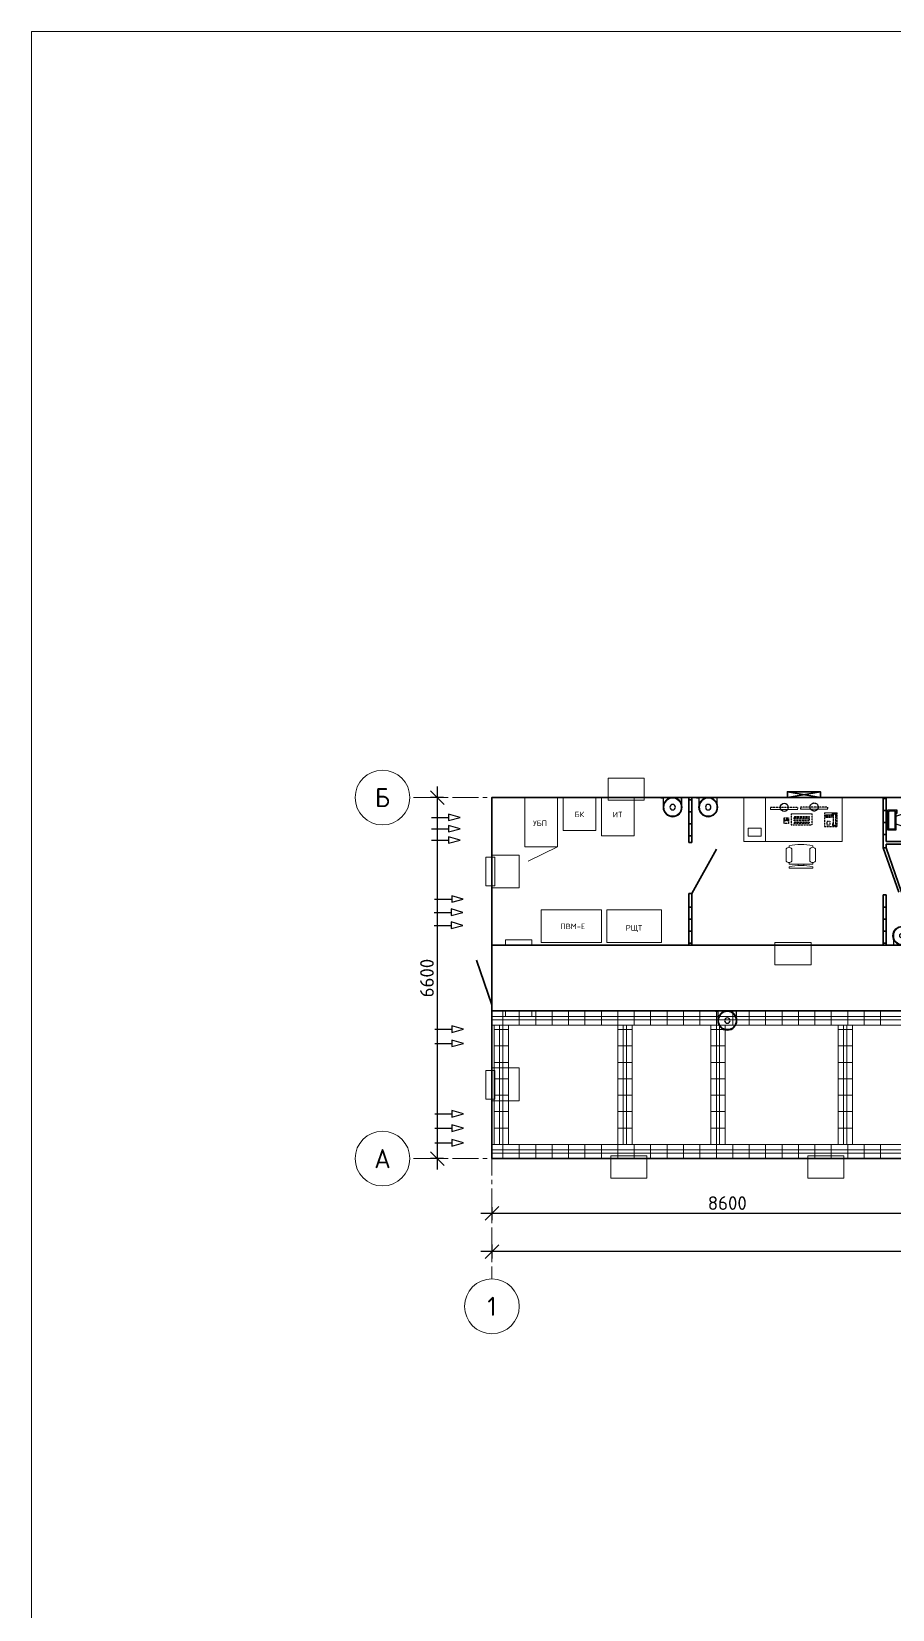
# Model space of a CAD drawing. Header units: millimetres. Extents: x 3795014 to 4300160, y 3869364 to 4016788.
# Drawn here: x 3866274 to 3882002, y 3898208 to 3927051 of the extents above; entities that cross this region are included whole.
import ezdxf
from ezdxf.enums import TextEntityAlignment as Align

# ---------------------------------------------------------------- set-up
doc = ezdxf.new("R2010")
doc.units = ezdxf.units.MM
doc.linetypes.add('DASHED', pattern=[0.75, 0.5, -0.25])
doc.linetypes.add('осевая2', pattern=[28.575, 19.05, -3.175, 3.175, -3.175])
doc.layers.get('Defpoints').update_dxf_attribs({"color": 3})
for name, color, linetype in [('gaz_Оборуд', 7, 'Continuous'), ('snaniv', 7, 'Continuous'), ('закладные', 7, 'Continuous'), ('Оборудование', 7, 'Continuous'), ('печать', 7, 'Continuous'), ('ТХ размеры', 7, 'Continuous')]:
    doc.layers.add(name, color=color, linetype=linetype)
for name, color, linetype, lineweight in [('второстепенные', 7, 'Continuous', 25), ('Дополнительная', 7, 'Continuous', 18), ('закладные размеры', 7, 'Continuous', 0), ('оси', 7, 'осевая2', 13), ('пластмас_коро', 7, 'Continuous', 40), ('размеры', 7, 'Continuous', 18)]:
    doc.layers.add(name, color=color, linetype=linetype, lineweight=lineweight)
doc.styles.add('GOST-2.304_Type-B', font='GOST Common.ttf')
doc.styles.add('ISOCPEUR', font='isocpeur.ttf')
doc.styles.add('ВНИПИТЕКСТ', font='isocpeui.ttf')
doc.styles.add('ГОСТ 2.304', font='isocpeur.ttf')
doc.dimstyles.new('СПДС$0', dxfattribs={"dimscale": 100, "dimtxt": 2.5, "dimasz": 2.5, "dimexe": 1.25, "dimexo": 0.004, "dimgap": 1, "dimtad": 1, "dimdec": 0, "dimtxsty": 'ВНИПИТЕКСТ', "dimblk": 'OBLIQUE', "dimcen": 0, "dimdle": 1.25, "dimclrd": 256, "dimclre": 256, "dimclrt": 256, "dimadec": 0, "dimazin": 2, "dimtfac": 1, "dimtdec": 0, "dimtmove": 1, "dimatfit": 3, "dimldrblk": 'NONE', "dimfxl": 1, "dimlwd": -1, "dimlwe": -1, "dimarcsym": 0})

# ---------------------------------------------------------------- blocks, each defined once
blk = doc.blocks.new('кондиционер')
at = {"layer": 'пластмас_коро', "color": 0, "lineweight": 0, "ltscale": 60}
blk.add_line((15336, 25908), (15996, 25908), dxfattribs=at)
blk.add_lwpolyline([(15336, 25958), (15996, 25958), (15996, 25553), (15336, 25553)], close=True, dxfattribs=at)
blk = doc.blocks.new('пожарка')
at = {"layer": 'gaz_Оборуд'}
for p, q in [((45351, 111425), (45351, 111423)), ((45351, 111423), (45399, 111423)), ((45376, 111427), (45376, 111420)), ((45399, 111250), (45399, 111423)), ((45401, 111250), (45401, 111425)), ((45731, 111250), (45731, 111425)), ((45781, 111423), (45733, 111423)), ((45733, 111250), (45733, 111423)), ((45756, 111427), (45756, 111420)), ((45781, 111425), (45781, 111423))]:
    blk.add_line(p, q, dxfattribs=at)
for radius in [175, 165, 50]:
    blk.add_circle((45566, 111250), radius, dxfattribs=at)
blk.add_arc((45566, 111250), 167, 180, 0, dxfattribs=at)
blk = doc.blocks.new('кресло')
at = {"linetype": 'Continuous', "lineweight": 0}
for p, q in [((7309, 9115), (7283, 9115)), ((7563, 9166), (7334, 9166)), ((7334, 9064), (7563, 9064)), ((7614, 9115), (7588, 9115)), ((7614, 9115), (7614, 8683)), ((7614, 8950), (7641, 8950)), ((7690, 9115), (7664, 9115)), ((7309, 8683), (7283, 8683)), ((7563, 8734), (7334, 8734)), ((7614, 8683), (7588, 8683)), ((7614, 8848), (7641, 8848)), ((7690, 8683), (7664, 8683)), ((7334, 8632), (7563, 8632))]:
    blk.add_line(p, q, dxfattribs=at)
for centre, radius, start, end in [((8188, 8899), 930, 166.5803, 193.4197), ((7372, 9115), 63.5, 126.8699, 233.1301), ((7525, 9115), 63.5, 306.8699, 53.1301), ((8569, 8899), 930, 166.5803, 193.4197), ((7372, 8683), 63.5, 126.8699, 233.1301), ((7525, 8683), 63.5, 306.8699, 53.1301)]:
    blk.add_arc(centre, radius, start, end, dxfattribs=at)
at = {"layer": 'пластмас_коро', "lineweight": 0, "ltscale": 60}
blk.add_line((7690, 8683), (7690, 9115), dxfattribs=at)
blk = doc.blocks.new('Toilet - top')
for p, q in [((-10, -8.5), (-8, -8.5)), ((-10, -9.5), (-10, -8.5)), ((-7, -9.5), (-10, -9.5)), ((-8, -8.5), (-8, -8)), ((-7, -8), (-7, -9.5)), ((-4, -8), (-6, -14)), ((4, -14), (-4, -14)), ((4, -8), (6, -14)), ((9.5, -6), (9.5, -2))]:
    blk.add_line(p, q)
blk.add_lwpolyline([(10.5, -8), (10.5, 0), (-10.5, 0), (-10.5, -8)], close=True)
for points in [[(-9.5, -2), (-9.5, -6)], [(8.5, -1), (-8.5, -1)], [(-8.5, -7), (8.5, -7)]]:
    blk.add_lwpolyline(points)
for centre, radius, start, end in [((-8.6, -1.9), 0.884, 81.8699, 188.1301), ((-8.6, -6.1), 0.884, 171.8699, 278.1301), ((3.5, -21.6), 12.2, 141.4691, 247.9714), ((4.2, -21.8), 11.3, 136.3677, 238.9468), ((-3.5, -21.6), 12.2, 292.0284, 38.5307), ((-4.2, -21.8), 11.3, 301.053, 43.6321), ((8.6, -1.9), 0.884, 351.8699, 98.1301), ((8.6, -6.1), 0.884, 261.8699, 8.1301), ((0, -27.9), 4, 245.7318, 294.2682), ((0, -29), 4, 254.8605, 285.1395)]:
    blk.add_arc(centre, radius, start, end)
blk = doc.blocks.new('A$Cd82c53b2')
at = {"lineweight": 30}
for p, q in [((2290, 7808), (10890, 7808)), ((2290, 7808), (2290, 5108)), ((5890, 6985), (5890, 7808)), ((5940, 6985), (5940, 7808)), ((9440, 7808), (9440, 6888)), ((9490, 7792), (9440, 7792)), ((9490, 7808), (9490, 7008)), ((5940, 7768), (5890, 7768)), ((5940, 7548), (5890, 7548)), ((9490, 7572), (9440, 7572)), ((5940, 7328), (5890, 7328)), ((9490, 7352), (9440, 7352)), ((5940, 7108), (5890, 7108)), ((5940, 6985), (5890, 6985)), ((9490, 7132), (9440, 7132)), ((9490, 7008), (9890, 7008)), ((9890, 6958), (9490, 6958)), ((9490, 6958), (9490, 6888)), ((5940, 6056), (6393, 6867)), ((9440, 6888), (9490, 6888)), ((9440, 6888), (9724, 6077)), ((9440, 6888), (9724, 6077)), ((9490, 6888), (9774, 6077)), ((9490, 6888), (9774, 6077)), ((5890, 5108), (5890, 6056)), ((5940, 6056), (5890, 6056)), ((5940, 5808), (5890, 5808)), ((5940, 5108), (5940, 6056)), ((9440, 6028), (9490, 6028)), ((9440, 6028), (9440, 5108)), ((9490, 5808), (9440, 5808)), ((9490, 6028), (9490, 5108)), ((5940, 5588), (5890, 5588)), ((9490, 5588), (9440, 5588)), ((5940, 5368), (5890, 5368)), ((9490, 5368), (9440, 5368)), ((2290, 5108), (10890, 5108)), ((5940, 5148), (5890, 5148)), ((9490, 5148), (9440, 5148)), ((2010, 4835), (2290, 4022)), ((2290, 3908), (2290, 1208))]:
    blk.add_line(p, q, dxfattribs=at)
at = {"lineweight": 0, "ltscale": 60}
for p, q in [((7881, 7590), (7381, 7590)), ((7759, 7513), (8140, 7513)), ((8426, 7596), (7926, 7596)), ((8369, 7532), (8598, 7532)), ((8509, 7519), (8515, 7519)), ((8515, 7519), (8579, 7519)), ((8528, 7506), (8566, 7506)), ((8579, 7519), (8585, 7519)), ((8382, 7494), (8496, 7494)), ((2290, 3908), (10890, 3908))]:
    blk.add_line(p, q, dxfattribs=at)
for p, q in [((7390, 1208), (7390, 1208)), ((7590, 1208), (7590, 1208)), ((7790, 1208), (7790, 1208))]:
    blk.add_line(p, q)
for points in [[(6890, 7808), (7290, 7808), (7290, 7008), (6890, 7008)], [(7290, 7008), (8690, 7008), (8690, 7808), (7290, 7808)], [(7209, 7103), (6971, 7103), (6971, 7247), (7209, 7247)]]:
    blk.add_lwpolyline(points, close=True, dxfattribs=at)
at = {"lineweight": 30}
blk.add_lwpolyline([(10890, 3908), (2290, 3908), (2290, 1208), (10890, 1208)], close=True, dxfattribs=at)
at = {"layer": 'Defpoints', "lineweight": -3}
for p, q in [((1709, 7446), (1497, 7507)), ((1497, 7507), (1497, 7387)), ((1185, 7446), (1497, 7446)), ((1185, 7239), (1497, 7239)), ((1497, 7387), (1709, 7446)), ((1709, 7239), (1497, 7300)), ((1497, 7300), (1497, 7180)), ((1497, 7180), (1709, 7239)), ((1185, 7032), (1497, 7032)), ((1709, 7032), (1497, 7093)), ((1497, 7093), (1497, 6973)), ((1497, 6973), (1709, 7032)), ((1243, 5953), (1555, 5953)), ((1760, 5710), (1548, 5772)), ((1548, 5771), (1548, 5651)), ((1767, 5953), (1555, 6015)), ((1555, 6014), (1555, 5894)), ((1555, 5895), (1767, 5953)), ((1236, 5710), (1548, 5710)), ((1548, 5652), (1760, 5710)), ((1760, 5473), (1548, 5534)), ((1548, 5533), (1548, 5413)), ((1236, 5473), (1548, 5473)), ((1548, 5414), (1760, 5473))]:
    blk.add_line(p, q, dxfattribs=at)
at = {"layer": 'Defpoints'}
for p, q in [((1245, 3575), (1558, 3575)), ((1769, 3575), (1558, 3637)), ((1558, 3637), (1558, 3517)), ((1558, 3517), (1769, 3575)), ((1245, 3315), (1558, 3315)), ((1769, 3315), (1558, 3376)), ((1558, 3376), (1558, 3256)), ((1558, 3256), (1769, 3315)), ((1245, 2025), (1558, 2025)), ((1769, 2025), (1558, 2087)), ((1558, 2087), (1558, 1967)), ((1558, 1967), (1769, 2025)), ((1245, 1763), (1558, 1763)), ((1769, 1763), (1558, 1825)), ((1558, 1825), (1558, 1705)), ((1558, 1705), (1769, 1763)), ((1245, 1495), (1558, 1495)), ((1769, 1495), (1558, 1557)), ((1558, 1557), (1558, 1437)), ((1558, 1437), (1769, 1495))]:
    blk.add_line(p, q, dxfattribs=at)
at = {"layer": 'gaz_Оборуд', "color": 1}
for p, q in [((7375, 1210), (7423, 1210)), ((7425, 1208), (7375, 1208)), ((7400, 1206), (7400, 1213)), ((7755, 1208), (7805, 1208)), ((7805, 1210), (7757, 1210)), ((7780, 1206), (7780, 1213))]:
    blk.add_line(p, q, dxfattribs=at)
at = {"layer": 'snaniv', "lineweight": 30}
blk.add_line((2290, 3909), (2290, 5108), dxfattribs=at)
at = {"layer": 'закладные размеры'}
for p, q in [((7381, 7630), (7381, 7590)), ((10890, 3908), (2290, 3908)), ((2290, 3648), (2290, 3908)), ((2290, 3808), (10890, 3808)), ((2490, 3648), (2490, 3908)), ((2790, 3648), (2790, 3908)), ((3090, 3648), (3090, 3908)), ((3390, 3648), (3390, 3908)), ((3390, 3648), (3390, 3908)), ((3690, 3648), (3690, 3908)), ((3990, 3648), (3990, 3908)), ((4290, 3648), (4290, 3908)), ((4590, 3648), (4590, 3908)), ((4890, 3648), (4890, 3908)), ((5190, 3648), (5190, 3908)), ((5190, 3648), (5190, 3908)), ((5490, 3648), (5490, 3908)), ((5790, 3648), (5790, 3908)), ((6090, 3648), (6090, 3908)), ((6390, 3648), (6390, 3908)), ((6690, 3648), (6690, 3908)), ((6990, 3648), (6990, 3908)), ((6990, 3648), (6990, 3908)), ((7290, 3648), (7290, 3908)), ((7590, 3648), (7590, 3908)), ((7890, 3648), (7890, 3908)), ((8190, 3648), (8190, 3908)), ((8490, 3648), (8490, 3908)), ((8790, 3648), (8790, 3908)), ((8790, 3648), (8790, 3908)), ((9090, 3648), (9090, 3908)), ((9390, 3648), (9390, 3908)), ((2290, 3748), (10890, 3748)), ((2290, 3648), (10890, 3648)), ((2330, 1468), (2330, 3648)), ((2330, 3648), (2590, 3648)), ((2590, 3568), (2330, 3568)), ((2430, 1468), (2430, 3648)), ((2490, 1208), (2490, 3648)), ((2490, 3648), (2490, 1468)), ((2590, 3648), (2590, 1468)), ((4580, 3648), (4840, 3648)), ((4590, 1468), (4590, 3648)), ((4850, 3568), (4590, 3568)), ((4690, 1468), (4690, 3648)), ((4750, 3648), (4750, 1468)), ((4850, 3648), (4850, 1468)), ((6285, 3648), (6545, 3648)), ((6290, 1468), (6290, 3648)), ((6550, 3568), (6290, 3568)), ((6390, 1468), (6390, 3648)), ((6450, 3648), (6450, 1468)), ((6550, 3648), (6550, 1468)), ((8615, 1468), (8615, 3648)), ((8615, 3648), (8875, 3648)), ((8875, 3568), (8615, 3568)), ((8715, 1468), (8715, 3648)), ((8775, 3648), (8775, 1468)), ((8875, 3648), (8875, 1468)), ((2590, 3268), (2330, 3268)), ((4850, 3268), (4590, 3268)), ((6550, 3268), (6290, 3268)), ((8875, 3268), (8615, 3268)), ((2590, 2968), (2330, 2968)), ((4850, 2968), (4590, 2968)), ((6550, 2968), (6290, 2968)), ((8875, 2968), (8615, 2968)), ((2590, 2668), (2330, 2668)), ((4850, 2668), (4590, 2668)), ((6550, 2668), (6290, 2668)), ((8875, 2668), (8615, 2668)), ((2590, 2368), (2330, 2368)), ((4850, 2368), (4590, 2368)), ((6550, 2368), (6290, 2368)), ((8875, 2368), (8615, 2368)), ((2590, 2068), (2330, 2068)), ((4850, 2068), (4590, 2068)), ((6550, 2068), (6290, 2068)), ((8875, 2068), (8615, 2068)), ((2590, 1768), (2330, 1768)), ((4850, 1768), (4590, 1768)), ((6550, 1768), (6290, 1768)), ((8875, 1768), (8615, 1768)), ((10890, 1468), (2290, 1468)), ((2290, 1208), (2290, 1468)), ((2590, 1468), (2330, 1468)), ((2490, 1208), (2490, 1468)), ((2790, 1208), (2790, 1468)), ((3090, 1208), (3090, 1468)), ((3390, 1208), (3390, 1468)), ((3390, 1208), (3390, 1468)), ((3690, 1208), (3690, 1468)), ((3990, 1208), (3990, 1468)), ((4290, 1208), (4290, 1468)), ((4840, 1468), (4580, 1468)), ((4590, 1208), (4590, 1468)), ((4890, 1208), (4890, 1468)), ((5190, 1208), (5190, 1468)), ((5190, 1208), (5190, 1468)), ((5490, 1208), (5490, 1468)), ((5790, 1208), (5790, 1468)), ((6090, 1208), (6090, 1468)), ((6545, 1468), (6285, 1468)), ((6390, 1208), (6390, 1468)), ((6690, 1208), (6690, 1468)), ((6990, 1208), (6990, 1468)), ((6990, 1208), (6990, 1468)), ((7290, 1208), (7290, 1468)), ((7590, 1208), (7590, 1468)), ((7890, 1208), (7890, 1468)), ((8190, 1208), (8190, 1468)), ((8490, 1208), (8490, 1468)), ((8790, 1208), (8790, 1468)), ((8790, 1208), (8790, 1468)), ((9090, 1208), (9090, 1468)), ((9390, 1208), (9390, 1468)), ((2290, 1368), (10890, 1368)), ((2290, 1308), (10890, 1308)), ((2290, 1208), (10890, 1208))]:
    blk.add_line(p, q, dxfattribs=at)
at = {"layer": 'Оборудование', "lineweight": 30}
for p, q in [((8290, 7914), (7690, 7808)), ((7690, 7914), (8290, 7808)), ((8290, 7914), (7690, 7808)), ((7690, 7914), (8290, 7808))]:
    blk.add_line(p, q, dxfattribs=at)
blk.add_lwpolyline([(8290, 7808), (7690, 7808), (7690, 7914), (8290, 7914)], close=True, dxfattribs=at)
blk.add_lwpolyline([(8290, 7808), (7690, 7808), (7690, 7914), (8290, 7914)], close=True, dxfattribs=at)
blk.add_lwpolyline([(8290, 7808), (7690, 7808), (7690, 7914), (8290, 7914)], close=True, dxfattribs=at)
blk.add_lwpolyline([(8290, 7808), (7690, 7808), (7690, 7914), (8290, 7914)], close=True, dxfattribs=at)
at = {"layer": 'печать', "linetype": 'DASHED'}
for p, q in [((7881, 7630), (7381, 7630)), ((7759, 7513), (7759, 7310)), ((7881, 7590), (7881, 7630)), ((8426, 7636), (7926, 7636)), ((7926, 7636), (7926, 7596)), ((8140, 7310), (8140, 7513)), ((8369, 7532), (8369, 7278)), ((8426, 7596), (8426, 7636)), ((8509, 7456), (8509, 7519)), ((8515, 7462), (8515, 7519)), ((8528, 7303), (8528, 7506)), ((8566, 7506), (8566, 7303)), ((8579, 7519), (8579, 7462)), ((8585, 7519), (8585, 7456)), ((8598, 7278), (8598, 7532)), ((7632, 7437), (7708, 7437)), ((7708, 7335), (7632, 7335)), ((7644, 7411), (7695, 7411)), ((7695, 7386), (7644, 7386)), ((7695, 7411), (7695, 7386)), ((7708, 7437), (7708, 7335)), ((7759, 7310), (8140, 7310)), ((7809, 7386), (7809, 7462)), ((7809, 7462), (8089, 7462)), ((7809, 7437), (8089, 7437)), ((8089, 7411), (7809, 7411)), ((8089, 7386), (7809, 7386)), ((7809, 7335), (7809, 7360)), ((7809, 7360), (8089, 7360)), ((8089, 7335), (7809, 7335)), ((8089, 7462), (8089, 7386)), ((8089, 7360), (8089, 7335)), ((8369, 7278), (8598, 7278)), ((8382, 7443), (8382, 7494)), ((8496, 7468), (8382, 7468)), ((8496, 7443), (8382, 7443)), ((8414, 7379), (8464, 7379)), ((8414, 7303), (8414, 7379)), ((8464, 7303), (8414, 7303)), ((8464, 7379), (8464, 7303)), ((8496, 7494), (8496, 7443)), ((8528, 7456), (8509, 7456)), ((8528, 7462), (8515, 7462)), ((8528, 7348), (8515, 7348)), ((8515, 7348), (8515, 7291)), ((8515, 7291), (8579, 7291)), ((8566, 7303), (8528, 7303)), ((8579, 7462), (8566, 7462)), ((8585, 7456), (8566, 7456)), ((8579, 7348), (8566, 7348)), ((8579, 7291), (8579, 7348))]:
    blk.add_line(p, q, dxfattribs=at)
at = {"layer": 'печать', "linetype": 'Continuous'}
for p, q in [((7632, 7335), (7632, 7437)), ((7644, 7386), (7644, 7411)), ((7670, 7411), (7670, 7386))]:
    blk.add_line(p, q, dxfattribs=at)
at = {"layer": 'печать'}
blk.add_circle((7631, 7630), 74, dxfattribs=at)
at = {"layer": 'печать', "linetype": 'DASHED'}
blk.add_circle((8176, 7636), 74, dxfattribs=at)
at = {"layer": 'пластмас_коро', "lineweight": 0, "ltscale": 60}
blk.add_line((2951, 6645), (3490, 6909), dxfattribs=at)
for points in [[(3490, 6909), (3490, 7809), (2890, 7809), (2890, 6909)], [(4190, 7809), (3590, 7809), (3590, 7209), (4190, 7209)], [(4290, 7108), (4290, 7808), (4890, 7808), (4890, 7108)], [(2177, 6198), (2340, 6198), (2340, 6719), (2177, 6719)], [(2290, 6158), (2290, 6758), (2790, 6758), (2790, 6158)], [(4290, 5158), (3190, 5158), (3190, 5758), (4290, 5758)], [(5390, 5158), (4390, 5158), (4390, 5758), (5390, 5758)], [(3020, 5208), (2540, 5208), (2540, 5108), (3020, 5108)], [(2540, 3908), (3020, 3908), (3020, 3808), (2540, 3808)], [(2177, 2819), (2340, 2819), (2340, 2298), (2177, 2298)], [(2790, 2266), (2790, 2866), (2290, 2866), (2290, 2266)]]:
    blk.add_lwpolyline(points, close=True, dxfattribs=at)
at = {"color": 1, "lineweight": 35, "xscale": -1}
for p in [(51157, -103617), (51807, -103617)]:
    blk.add_blockref('пожарка', p, dxfattribs=at)
at = {"layer": 'закладные', "color": 6, "lineweight": 0, "xscale": -17.88160000002246, "yscale": 17.88160000002246, "zscale": 17.88160000002244, "rotation": 90}
blk.add_blockref('Toilet - top', (9526, 7398), dxfattribs=at)
at = {"layer": 'пластмас_коро', "lineweight": 0, "xscale": -1, "rotation": 180}
blk.add_blockref('кондиционер', (-10925, 33717), dxfattribs=at)
at = {"layer": 'пластмас_коро', "color": 0, "lineweight": 0, "rotation": 270}
blk.add_blockref('кресло', (-964, 14208), dxfattribs=at)
at = {"layer": 'пластмас_коро', "lineweight": 0, "rotation": 180}
blk.add_blockref('пожарка', (55357, 116533), dxfattribs=at)
at = {"layer": 'пластмас_коро', "lineweight": 0, "xscale": -1}
for name, p in [('кондиционер', (23456, -20800)), ('пожарка', (52157, -107517))]:
    blk.add_blockref(name, p, dxfattribs=at)
at = {"layer": 'пластмас_коро', "lineweight": 0}
for p in [(-10875, -24700), (-7275, -24700)]:
    blk.add_blockref('кондиционер', p, dxfattribs=at)
at = {"layer": 'закладные размеры', "lineweight": -3, "style": 'ISOCPEUR'}
for s, p in [('БК', (3799, 7451)), ('ИТ', (4497, 7448)), ('УБП', (3041, 7289)), ('ПВМ-Е', (3538, 5404)), ('РЩТ', (4734, 5377))]:
    blk.add_text(s, height=100, dxfattribs=at).set_placement(p)
blk = doc.blocks.new('_Oblique')
at = {"color": 0, "linetype": 'ByBlock', "lineweight": -2}
blk.add_line((-0.5, -0.5), (0.5, 0.5), dxfattribs=at)
blk = doc.blocks.new('*D100')
at = {"layer": 'Defpoints', "color": 0, "linetype": 'Continuous', "lineweight": 20, "transparency": 16777216}
for p in [(3874685, 3904943), (3896585, 3904914), (3874685, 3904749)]:
    blk.add_point(p, dxfattribs=at)
at = {"layer": 'размеры', "color": 0, "linetype": 'Continuous', "lineweight": -2, "transparency": 16777216}
for p, q in [((3874685, 3904881), (3874685, 3904624)), ((3896785, 3904749), (3874485, 3904749)), ((3896585, 3904851), (3896585, 3904624))]:
    blk.add_line(p, q, dxfattribs=at)
at = {"layer": 'размеры', "color": 0, "linetype": 'Continuous', "lineweight": -2, "transparency": 16777216, "xscale": 250, "yscale": 250, "zscale": 250, "rotation": 180}
blk.add_blockref('_Oblique', (3874685, 3904749), dxfattribs=at)
at = {"layer": 'размеры', "color": 0, "linetype": 'Continuous', "lineweight": -2, "transparency": 16777216, "xscale": 250, "yscale": 250, "zscale": 250}
blk.add_blockref('_Oblique', (3896585, 3904749), dxfattribs=at)
at = {"layer": 'размеры', "color": 0, "linetype": 'Continuous', "lineweight": 25, "transparency": 16777216, "insert": (3885635, 3904936), "char_height": 250, "attachment_point": 5, "style": 'ГОСТ 2.304'}
blk.add_mtext('\\A1;21900', dxfattribs=at)
blk = doc.blocks.new('*D101')
at = {"layer": 'Defpoints', "color": 0, "linetype": 'Continuous', "lineweight": 20, "transparency": 16777216}
for p in [(3873861, 3913049), (3873685, 3906449), (3873860, 3906449)]:
    blk.add_point(p, dxfattribs=at)
at = {"layer": 'размеры', "color": 0, "linetype": 'Continuous', "lineweight": -2, "transparency": 16777216}
for p, q in [((3873685, 3913249), (3873685, 3906249)), ((3873799, 3913049), (3873560, 3913049)), ((3873797, 3906449), (3873560, 3906449))]:
    blk.add_line(p, q, dxfattribs=at)
at = {"layer": 'размеры', "color": 0, "linetype": 'Continuous', "lineweight": -2, "transparency": 16777216, "xscale": 250, "yscale": 250, "zscale": 250}
for p, rotation in [((3873685, 3913049), 90), ((3873685, 3906449), 270)]:
    blk.add_blockref('_Oblique', p, dxfattribs=dict(at, rotation=rotation))
at = {"layer": 'размеры', "color": 0, "linetype": 'Continuous', "lineweight": 25, "transparency": 16777216, "insert": (3873498, 3909749), "char_height": 250, "attachment_point": 5, "rotation": 90, "style": 'ГОСТ 2.304'}
blk.add_mtext('\\A1;6600', dxfattribs=at)
blk = doc.blocks.new('*D102')
at = {"layer": 'Defpoints', "color": 0, "linetype": 'Continuous', "lineweight": 20, "transparency": 16777216}
for p in [(3883285, 3906449), (3874685, 3905621), (3883285, 3905449)]:
    blk.add_point(p, dxfattribs=at)
at = {"layer": 'размеры', "color": 0, "linetype": 'Continuous', "lineweight": -2, "transparency": 16777216}
for p, q in [((3883285, 3906386), (3883285, 3905324)), ((3874485, 3905449), (3883485, 3905449)), ((3874685, 3905559), (3874685, 3905324))]:
    blk.add_line(p, q, dxfattribs=at)
at = {"layer": 'размеры', "color": 0, "linetype": 'Continuous', "lineweight": -2, "transparency": 16777216, "xscale": 250, "yscale": 250, "zscale": 250, "rotation": 180}
blk.add_blockref('_Oblique', (3874685, 3905449), dxfattribs=at)
at = {"layer": 'размеры', "color": 0, "linetype": 'Continuous', "lineweight": -2, "transparency": 16777216, "xscale": 250, "yscale": 250, "zscale": 250}
blk.add_blockref('_Oblique', (3883285, 3905449), dxfattribs=at)
at = {"layer": 'размеры', "color": 0, "linetype": 'Continuous', "lineweight": 25, "transparency": 16777216, "insert": (3878985, 3905636), "char_height": 250, "attachment_point": 5, "style": 'ГОСТ 2.304'}
blk.add_mtext('\\A1;8600', dxfattribs=at)

msp = doc.modelspace()

# ---------------------------------------------------------------- linework, layer by layer
at = {"lineweight": 20, "ltscale": 100}
msp.add_lwpolyline([(3866273.7, 3927051.4), (3963654.6, 3927051.4), (3963654.6, 3869364.2), (3866273.7, 3869364.2)], close=True, dxfattribs=at)
at = {"layer": 'Дополнительная', "lineweight": 20, "ltscale": 100}
for centre in [(3872685.5, 3913048.6), (3872685.5, 3906448.6), (3874685.5, 3903748.6)]:
    msp.add_circle(centre, 500, dxfattribs=at)
at = {"layer": 'оси', "ltscale": 25}
for points in [[(3896585.5, 3913048.6), (3873185.5, 3913048.6)], [(3874685.5, 3913048.6), (3874685.5, 3904248.6)], [(3896585.5, 3906448.6), (3873185.5, 3906448.6)]]:
    msp.add_lwpolyline(points, dxfattribs=at)

# ---------------------------------------------------------------- block references
at = {"layer": 'второстепенные', "ltscale": 50}
msp.add_blockref('A$Cd82c53b2', (3872395.1, 3905240.2), dxfattribs=at)

# ---------------------------------------------------------------- texts
at = {"layer": 'ТХ размеры', "style": 'GOST-2.304_Type-B'}
for s, p in [('Б', (3872685.5, 3913048.6)), ('А', (3872685.5, 3906448.6)), ('1', (3874685.5, 3903748.6))]:
    msp.add_text(s, height=350, dxfattribs=at).set_placement(p, align=Align.MIDDLE_CENTER)

# ---------------------------------------------------------------- dimensions: what is measured, and where the dimension line sits
at = {"layer": 'размеры', "linetype": 'Continuous', "lineweight": 25}
dim = msp.add_linear_dim(base=(3873685.5, 3906448.6), p1=(3873861.4, 3913048.6), p2=(3873859.5, 3906448.6), angle=90, dimstyle='СПДС$0', override={"dimexo": 0.625, "dimgap": 0.625, "dimrnd": 0.001, "dimtxsty": 'ГОСТ 2.304', "dimcen": 2.5, "dimdle": 2, "dimclrd": 0, "dimclre": 0, "dimclrt": 0, "dimtfac": 0.75, "dimtolj": 1, "dimlwd": -2, "dimlwe": -2, "dimarcsym": 1}, dxfattribs=at)
dim.commit()
dim.dimension.update_dxf_attribs({"geometry": '*D101', "text_midpoint": (3873498, 3909748.6)})
for base, p1, p2, picture, middle in [((3883285.5, 3905448.6), (3874685.5, 3905621.3), (3883285.5, 3906448.6), '*D102', (3878985.5, 3905636.1)), ((3874685.5, 3904748.6), (3896585.5, 3904913.5), (3874685.5, 3904943.4), '*D100', (3885635.5, 3904936.1))]:
    dim = msp.add_linear_dim(base=base, p1=p1, p2=p2, dimstyle='СПДС$0', override={"dimexo": 0.625, "dimgap": 0.625, "dimrnd": 0.001, "dimtxsty": 'ГОСТ 2.304', "dimcen": 2.5, "dimdle": 2, "dimclrd": 0, "dimclre": 0, "dimclrt": 0, "dimtfac": 0.75, "dimtolj": 1, "dimlwd": -2, "dimlwe": -2, "dimarcsym": 1}, dxfattribs=at)
    dim.commit()
    dim.dimension.update_dxf_attribs({"geometry": picture, "text_midpoint": middle})

doc.saveas('drawing.dxf')
